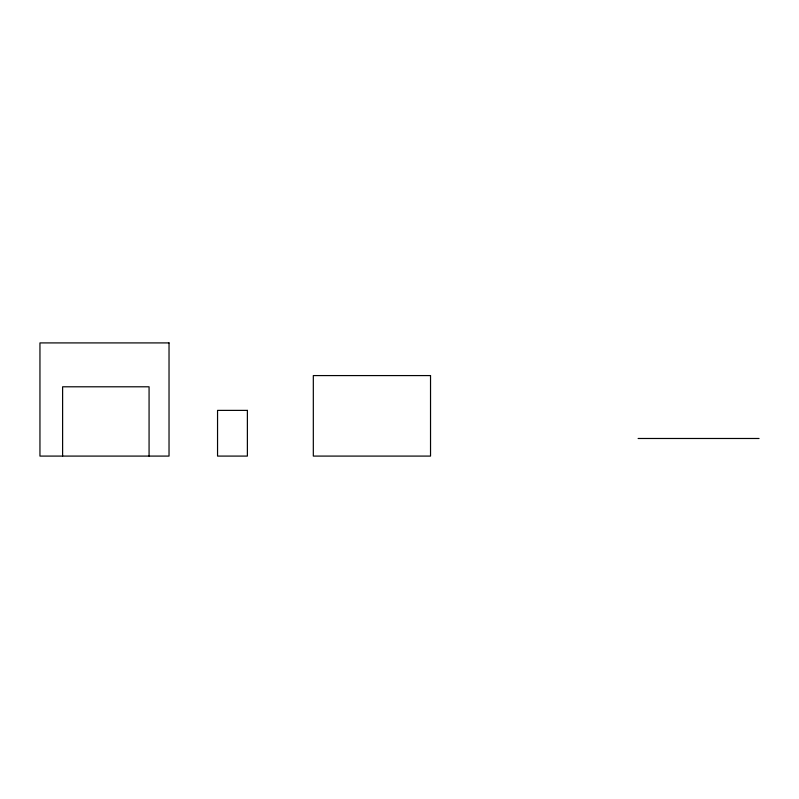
<?xml version="1.0" encoding="UTF-8"?>
<svg xmlns="http://www.w3.org/2000/svg" width="799" height="799" viewBox="0 0 799 799"><rect width="100%" height="100%" fill="white"/><g stroke="black" fill="none" stroke-linecap="round" stroke-linejoin="round"><path stroke-width="1.2" d="M638.121 438.481L759.05 438.481M149.073 456.089L149.073 386.796L62.612 386.796L62.612 456.089M169.028 342.911L39.95 342.911L39.95 456.089L169.028 456.089L169.028 342.911M430.531 375.58L313.318 375.58L313.318 456.089L430.531 456.089L430.531 375.58M247.38 410.386L217.548 410.386L217.548 456.089L247.38 456.089L247.38 410.386"/></g></svg>
